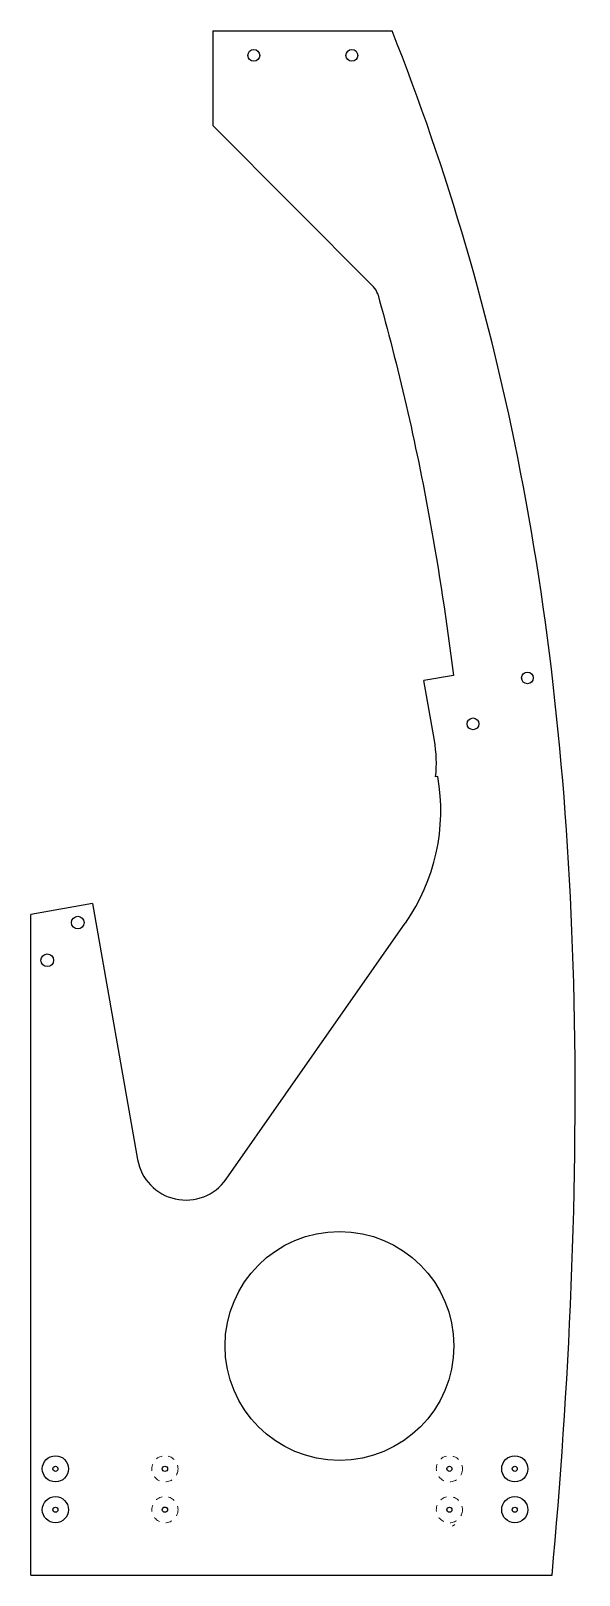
# Model space of a CAD drawing. Header units: inches. Extents: x 10.8 to 19.1, y 105.7 to 129.3.
import ezdxf

# ---------------------------------------------------------------- set-up
doc = ezdxf.new("R2010")
doc.units = ezdxf.units.IN
doc.header["$MEASUREMENT"] = 0
doc.linetypes.add('HIDDEN', pattern=[0.075, 0.05, -0.025])

msp = doc.modelspace()

# ---------------------------------------------------------------- linework, layer by layer
at = {"color": 7, "linetype": 'Continuous', "lineweight": 25}
for p, q in [((13.535, 129.261), (13.532, 127.815)), ((13.535, 129.261), (16.275, 129.261)), ((13.532, 127.815), (15.991, 125.346)), ((17.211, 119.406), (16.76, 119.326)), ((16.921, 118.413), (16.76, 119.326)), ((16.973, 117.862), (16.94, 117.856)), ((11.691, 115.919), (10.75, 115.753)), ((10.75, 105.65), (10.75, 115.753)), ((11.691, 115.919), (12.382, 112.004)), ((13.735, 111.704), (16.476, 115.62)), ((10.75, 105.65), (18.72, 105.65))]:
    msp.add_line(p, q, dxfattribs=at)
at = {"color": 7, "linetype": 'HIDDEN', "lineweight": 18}
msp.add_line((17.235, 106.423), (17.196, 106.4), dxfattribs=at)
at = {"color": 7, "linetype": 'Continuous', "lineweight": 25}
for centre, radius in [((14.159, 128.886), 0.09), ((15.659, 128.886), 0.09), ((18.344, 119.368), 0.09), ((17.512, 118.665), 0.09), ((11.468, 115.626), 0.0968), ((11, 115.05), 0.0968), ((15.469, 109.154), 1.75), ((11.125, 107.275), 0.2), ((18.15, 107.275), 0.2), ((11.125, 107.275), 0.0391), ((12.8, 107.275), 0.04), ((17.15, 107.275), 0.039), ((18.15, 107.275), 0.0391), ((11.125, 106.65), 0.2), ((18.15, 106.65), 0.2), ((11.125, 106.65), 0.0391), ((12.8, 106.65), 0.04), ((17.15, 106.65), 0.0391), ((18.15, 106.65), 0.039)]:
    msp.add_circle(centre, radius, dxfattribs=at)
at = {"color": 7, "linetype": 'HIDDEN', "lineweight": 18}
for centre in [(12.8, 107.275), (17.15, 107.275), (12.8, 106.65), (17.15, 106.65)]:
    msp.add_circle(centre, 0.2, dxfattribs=at)
at = {"color": 7, "linetype": 'Continuous', "lineweight": 25}
for centre, radius, start, end in [((15.813, 125.17), 0.25, 15.7674, 44.8847), ((14.951, 118.065), 2, 353.9873, 10.006), ((14.019, 117.34), 3, 325.006, 10.006), ((13.121, 112.134), 0.75, 190.006, 325.006)]:
    msp.add_arc(centre, radius, start, end, dxfattribs=at)
for points, knots in [([(18.72, 105.65), (18.979, 108.444), (19.134, 111.621), (18.898, 120.405), (17.967, 124.975), (16.275, 129.261)], [-58.730363, -58.730363, -58.730363, -58.730363, -41.303023, -41.303023, -9.112492, -9.112492, -9.112492, -9.112492]), ([(16.054, 125.238), (16.369, 124.121), (16.635, 122.971), (16.853, 121.77), (16.992, 121.004), (17.111, 120.217), (17.211, 119.406)], [36.269579, 36.269579, 36.269579, 36.269579, 44.578815, 44.578815, 44.578815, 49.883772, 49.883772, 49.883772, 49.883772])]:
    msp.add_open_spline(points, degree=3, knots=knots, dxfattribs=at)

doc.saveas('drawing.dxf')
